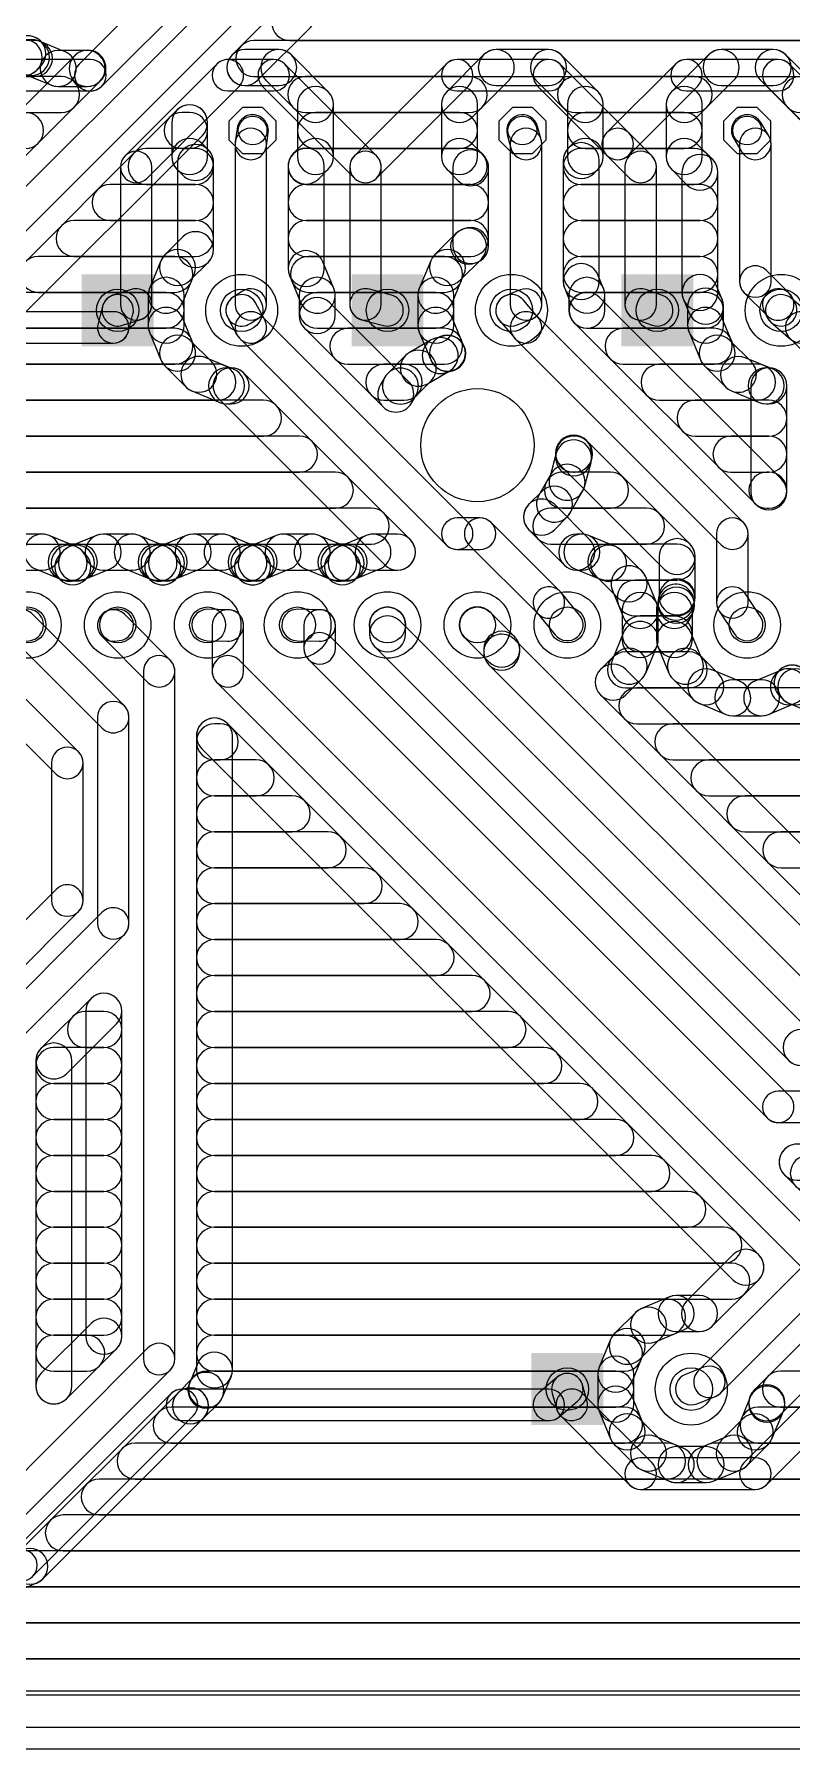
# Model space of a CAD drawing. Extents: x 0 to 108, y 0 to 85.
# Drawn here: x 56.06 to 77.46, y 0 to 48.44 of the extents above; entities that cross this region are included whole.
import ezdxf

# ---------------------------------------------------------------- set-up
doc = ezdxf.new("R2010")
doc.units = 0
for name, color, linetype in [('16', 174, 'CONTINUOUS'), ('17', 94, 'CONTINUOUS'), ('20', 178, 'CONTINUOUS'), ('44', 250, 'CONTINUOUS')]:
    doc.layers.add(name, color=color, linetype=linetype)

# ---------------------------------------------------------------- blocks, each defined once
blk = doc.blocks.new('ROUNDP')
blk.add_circle((0, 0), 0.5)
blk = doc.blocks.new('SQUAREP')
blk.add_solid([(-0.5, -0.5), (0.5, -0.5), (-0.5, 0.5), (0.5, 0.5)])
blk = doc.blocks.new('OCTAGONP')
blk.add_lwpolyline([(-0.5, -0.2071), (-0.5, 0.2071), (-0.2071, 0.5), (0.2071, 0.5), (0.5, 0.2071), (0.5, -0.2071), (0.2071, -0.5), (-0.2071, -0.5)], close=True)

msp = doc.modelspace()

# ---------------------------------------------------------------- linework, layer by layer
at = {"layer": '16'}
for points in [[(54.0734, 41.1385), (62.4935, 49.5586, 1), (61.8649, 50.1872), (53.4448, 41.7671, 1)], [(59.9218, 50.1872), (57.331, 47.5964, 1), (57.9596, 46.9678), (60.5504, 49.5586, 1)], [(62.3726, 47.1388), (63.8627, 48.6288, 1), (63.1443, 49.3473), (61.6542, 47.8572, 1)], [(63.2834, 48.26), (93.0021, 48.26, 1), (93.0021, 49.276), (63.2834, 49.276, 1)], [(57.218, 47.8393), (52.7528, 43.3741, 1), (53.4713, 42.6557), (57.9364, 47.1208, 1)], [(55.2136, 47.0033), (55.9698, 47.3165, 1), (55.581, 48.2551), (54.8248, 47.9419, 1)], [(55.6938, 47.244), (56.0662, 47.244, 1), (56.0662, 48.26), (55.6938, 48.26, 1)], [(56.1346, 47.4266), (56.2392, 47.5312, 1), (55.5208, 48.2496), (55.4162, 48.145, 1)], [(55.5208, 47.5312), (55.6254, 47.4266, 1), (56.3438, 48.145), (56.2392, 48.2496, 1)], [(55.7902, 47.3165), (56.5464, 47.0033, 1), (56.9352, 47.9419), (56.179, 48.2551, 1)], [(56.7408, 46.9646), (57.5592, 46.9646, 1), (57.5592, 47.9806), (56.7408, 47.9806, 1)], [(57.7537, 47.0033), (57.7717, 47.0107, 1), (57.3828, 47.9494), (57.3648, 47.9419, 1)], [(62.9665, 48.006), (62.0134, 48.006, 1), (62.0134, 46.99), (62.9665, 46.99, 1)], [(62.2674, 47.244), (93.0021, 47.244, 1), (93.0021, 48.26), (62.2674, 48.26, 1)], [(64.3672, 46.8157), (63.3257, 47.8572, 1), (62.6073, 47.1388), (63.6488, 46.0973, 1)], [(68.7543, 47.8572), (67.7128, 46.8157, 1), (68.4312, 46.0973), (69.4727, 47.1388, 1)], [(70.5865, 48.006), (69.1135, 48.006, 1), (69.1135, 46.99), (70.5865, 46.99, 1)], [(71.9872, 46.8157), (70.9457, 47.8572, 1), (70.2273, 47.1388), (71.2688, 46.0973, 1)], [(75.1043, 47.8572), (74.0628, 46.8157, 1), (74.7812, 46.0973), (75.8227, 47.1388, 1)], [(76.9365, 48.006), (75.4635, 48.006, 1), (75.4635, 46.99), (76.9365, 46.99, 1)], [(78.3372, 46.8157), (77.2957, 47.8572, 1), (76.5773, 47.1388), (77.6188, 46.0973, 1)], [(57.6453, 47.7266), (53.7591, 47.7266, 1), (53.7591, 46.8376), (57.6453, 46.8376, 1)], [(59.255, 44.377), (61.8458, 46.9678, 1), (61.2172, 47.5964), (58.6264, 45.0056, 1)], [(61.5315, 46.8376), (62.8269, 46.8376, 1), (62.8269, 47.7266), (61.5315, 47.7266, 1)], [(62.5126, 46.9678), (65.1034, 44.377, 1), (65.732, 45.0056), (63.1412, 47.5964, 1)], [(65.732, 44.377), (68.3228, 46.9678, 1), (67.6942, 47.5964), (65.1034, 45.0056, 1)], [(68.0085, 46.8376), (70.5993, 46.8376, 1), (70.5993, 47.7266), (68.0085, 47.7266, 1)], [(70.285, 46.9678), (72.2281, 45.0247, 1), (72.8567, 45.6533), (70.9136, 47.5964, 1)], [(72.8567, 45.0247), (74.7998, 46.9678, 1), (74.1712, 47.5964), (72.2281, 45.6533, 1)], [(74.4855, 46.8376), (77.0763, 46.8376, 1), (77.0763, 47.7266), (74.4855, 47.7266, 1)], [(76.762, 46.9678), (79.3528, 44.377, 1), (79.9814, 45.0056), (77.3906, 47.5964, 1)], [(47.5378, 46.228), (56.8332, 46.228, 1), (56.8332, 47.244), (47.5378, 47.244, 1)], [(63.7285, 46.228), (68.3515, 46.228, 1), (68.3515, 47.244), (63.7285, 47.244, 1)], [(71.3485, 46.228), (74.7015, 46.228, 1), (74.7015, 47.244), (71.3485, 47.244, 1)], [(77.6985, 46.228), (82.3215, 46.228, 1), (82.3215, 47.244), (77.6985, 47.244, 1)], [(64.516, 44.9835), (64.516, 46.4565, 1), (63.5, 46.4565), (63.5, 44.9835, 1)], [(67.564, 46.4565), (67.564, 44.9835, 1), (68.58, 44.9835), (68.58, 46.4565, 1)], [(72.136, 44.9835), (72.136, 46.4565, 1), (71.12, 46.4565), (71.12, 44.9835, 1)], [(73.914, 46.4565), (73.914, 44.9835, 1), (74.93, 44.9835), (74.93, 46.4565, 1)], [(51.8931, 45.212), (55.8172, 45.212, 1), (55.8172, 46.228), (51.8931, 46.228, 1)], [(55.4426, 40.2087), (60.8112, 45.5774, 1), (60.0928, 46.2958), (54.7242, 40.9272, 1)], [(60.2354, 45.212), (60.452, 45.212, 1), (60.452, 46.228), (60.2354, 46.228, 1)], [(59.944, 45.9366), (59.944, 44.9835, 1), (60.96, 44.9835), (60.96, 45.9366, 1)], [(62.6198, 45.2803), (62.6706, 45.6613, 1), (61.7894, 45.7787), (61.7386, 45.3977, 1)], [(64.008, 45.212), (68.072, 45.212, 1), (68.072, 46.228), (64.008, 46.228, 1)], [(70.3811, 45.4535), (70.2795, 45.8345, 1), (69.4205, 45.6055), (69.5221, 45.2245, 1)], [(71.628, 45.212), (74.422, 45.212, 1), (74.422, 46.228), (71.628, 46.228, 1)], [(76.8098, 45.5677), (76.5812, 45.9487, 1), (75.8188, 45.4913), (76.0474, 45.1103, 1)], [(62.6237, 40.8051), (62.6237, 45.339, 1), (61.7347, 45.339), (61.7347, 40.8051, 1)], [(70.3961, 40.8051), (70.3961, 45.339, 1), (69.5071, 45.339), (69.5071, 40.8051, 1)], [(72.2281, 45.0247), (72.8758, 44.377, 1), (73.5044, 45.0056), (72.8567, 45.6533, 1)], [(76.8731, 41.4528), (76.8731, 45.339, 1), (75.9841, 45.339), (75.9841, 41.4528, 1)], [(59.3852, 40.8051), (59.3852, 44.6913, 1), (58.4962, 44.6913), (58.4962, 40.8051, 1)], [(59.2194, 44.196), (60.6171, 44.196, 1), (60.6171, 45.212), (59.2194, 45.212, 1)], [(60.0928, 44.6243), (60.2579, 44.4592, 1), (60.9763, 45.1776), (60.8112, 45.3427, 1)], [(60.1091, 44.8184), (60.1091, 42.3545, 1), (61.1251, 42.3545), (61.1251, 44.8184, 1)], [(64.1005, 44.3576), (64.3672, 44.6243, 1), (63.6488, 45.3427), (63.3821, 45.076, 1)], [(64.2493, 41.8184), (64.2493, 44.7168, 1), (63.2333, 44.7168), (63.2333, 41.8184, 1)], [(63.7413, 44.196), (68.3515, 44.196, 1), (68.3515, 45.212), (63.7413, 45.212, 1)], [(64.9732, 44.6913), (64.9732, 40.8051, 1), (65.8622, 40.8051), (65.8622, 44.6913, 1)], [(67.7128, 44.6243), (68.0303, 44.3068, 1), (68.7487, 45.0252), (68.4312, 45.3427, 1)], [(67.8815, 44.666), (67.8815, 42.4728, 1), (68.8975, 42.4728), (68.8975, 44.666, 1)], [(71.8729, 44.51), (71.9872, 44.6243, 1), (71.2688, 45.3427), (71.1545, 45.2284, 1)], [(72.0217, 41.4504), (72.0217, 44.8692, 1), (71.0057, 44.8692), (71.0057, 41.4504, 1)], [(71.5137, 44.196), (74.7015, 44.196, 1), (74.7015, 45.212), (71.5137, 45.212, 1)], [(72.7456, 44.6913), (72.7456, 40.8051, 1), (73.6346, 40.8051), (73.6346, 44.6913, 1)], [(74.0628, 44.6243), (74.5073, 44.1798, 1), (75.2257, 44.8982), (74.7812, 45.3427, 1)], [(74.3585, 44.539), (74.3585, 41.1421, 1), (75.3745, 41.1421), (75.3745, 44.539, 1)], [(58.2034, 43.18), (60.6171, 43.18, 1), (60.6171, 44.196), (58.2034, 44.196, 1)], [(63.7413, 43.18), (68.3895, 43.18, 1), (68.3895, 44.196), (63.7413, 44.196, 1)], [(71.5137, 43.18), (74.8665, 43.18, 1), (74.8665, 44.196), (71.5137, 44.196, 1)], [(57.1874, 42.164), (60.6171, 42.164, 1), (60.6171, 43.18), (57.1874, 43.18, 1)], [(63.7413, 42.164), (68.3895, 42.164, 1), (68.3895, 43.18), (63.7413, 43.18, 1)], [(71.5137, 42.164), (74.8665, 42.164, 1), (74.8665, 43.18), (71.5137, 43.18, 1)], [(60.2579, 42.7137), (59.752, 42.2078, 1), (60.4704, 41.4894), (60.9763, 41.9953, 1)], [(67.9722, 42.808), (67.372, 42.2078, 1), (68.0904, 41.4894), (68.6906, 42.0896, 1)], [(68.1951, 42.9422), (68.137, 42.9181, 1), (68.5258, 41.9794), (68.5839, 42.0035, 1)], [(56.1714, 41.148), (60.0315, 41.148, 1), (60.0315, 42.164), (56.1714, 42.164, 1)], [(59.6419, 42.043), (59.3171, 41.2588, 1), (60.2557, 40.87), (60.5806, 41.6542, 1)], [(64.5229, 41.2588), (64.2106, 42.0128, 1), (63.272, 41.6239), (63.5843, 40.87, 1)], [(63.8085, 41.148), (67.6515, 41.148, 1), (67.6515, 42.164), (63.8085, 42.164, 1)], [(67.2619, 42.043), (66.9371, 41.2588, 1), (67.8757, 40.87), (68.2006, 41.6542, 1)], [(71.5137, 41.148), (74.8665, 41.148, 1), (74.8665, 42.164), (71.5137, 42.164, 1)], [(72.1429, 41.2588), (71.983, 41.6448, 1), (71.0444, 41.256), (71.2043, 40.87, 1)], [(77.3906, 41.1194), (76.7429, 41.7671, 1), (76.1143, 41.1385), (76.762, 40.4908, 1)], [(58.8064, 41.2288), (58.2857, 41.0637, 1), (58.5543, 40.2163), (59.075, 40.3814, 1)], [(59.2784, 41.0644), (59.2784, 40.2156, 1), (60.2944, 40.2156), (60.2944, 41.0644, 1)], [(61.9404, 41.18), (61.6812, 41.0149, 1), (62.1588, 40.2651), (62.418, 40.4302, 1)], [(64.5616, 40.4921), (64.5616, 41.0644, 1), (63.5456, 41.0644), (63.5456, 40.4921, 1)], [(65.3037, 40.3755), (65.926, 40.2104, 1), (66.154, 41.0696), (65.5317, 41.2347, 1)], [(66.8984, 41.0644), (66.8984, 40.2156, 1), (67.9144, 40.2156), (67.9144, 41.0644, 1)], [(69.7861, 41.2176), (69.3745, 41.0525, 1), (69.7055, 40.2275), (70.1171, 40.3926, 1)], [(72.1816, 40.6445), (72.1816, 41.0644, 1), (71.1656, 41.0644), (71.1656, 40.6445, 1)], [(73.0428, 40.3857), (73.5127, 40.2206, 1), (73.8073, 41.0594), (73.3374, 41.2245, 1)], [(74.3972, 40.9477), (74.5571, 40.5616, 1), (75.4957, 40.9505), (75.3358, 41.3365, 1)], [(74.5184, 40.756), (74.5184, 40.2156, 1), (75.5344, 40.2156), (75.5344, 40.756, 1)], [(76.6798, 40.6041), (76.7635, 40.439, 1), (77.5565, 40.841), (77.4728, 41.0061, 1)], [(55.1554, 40.132), (59.7864, 40.132, 1), (59.7864, 41.148), (55.1554, 41.148, 1)], [(58.7229, 40.0443), (58.8499, 40.5269, 1), (57.9901, 40.7531), (57.8631, 40.2705, 1)], [(59.3171, 40.0212), (59.6419, 39.237, 1), (60.5806, 39.6258), (60.2557, 40.41, 1)], [(62.5708, 40.3677), (62.3116, 40.8503, 1), (61.5284, 40.4297), (61.7876, 39.9471, 1)], [(64.0536, 40.132), (67.4064, 40.132, 1), (67.4064, 41.148), (64.0536, 41.148, 1)], [(66.6334, 38.6307), (64.4128, 40.8513, 1), (63.6944, 40.1329), (65.915, 37.9123, 1)], [(66.9371, 40.0212), (67.2619, 39.237, 1), (68.2006, 39.6258), (67.8757, 40.41, 1)], [(70.2898, 40.4458), (69.8782, 40.9284, 1), (69.2018, 40.3516), (69.6134, 39.869, 1)], [(77.1688, 35.8677), (72.0328, 41.0038, 1), (71.3144, 40.2853), (76.4504, 35.1493, 1)], [(71.6781, 40.132), (75.0264, 40.132, 1), (75.0264, 41.148), (71.6781, 41.148, 1)], [(74.5571, 40.0212), (74.8819, 39.237, 1), (75.8206, 39.6258), (75.4957, 40.41, 1)], [(78.013, 40.4951), (77.449, 40.9777, 1), (76.871, 40.3023), (77.435, 39.8197, 1)], [(53.7591, 39.7129), (58.293, 39.7129, 1), (58.293, 40.6019), (53.7591, 40.6019, 1)], [(61.8649, 39.8431), (67.6942, 34.0138, 1), (68.3228, 34.6424), (62.4935, 40.4717, 1)], [(69.6373, 39.8431), (75.4666, 34.0138, 1), (76.0952, 34.6424), (70.2659, 40.4717, 1)], [(77.4097, 39.8431), (78.0574, 39.1954, 1), (78.686, 39.824), (78.0383, 40.4717, 1)], [(53.4917, 39.116), (60.0314, 39.116, 1), (60.0314, 40.132), (53.4917, 40.132, 1)], [(59.752, 39.0722), (60.3522, 38.472, 1), (61.0706, 39.1904), (60.4704, 39.7906, 1)], [(64.9217, 39.116), (67.6514, 39.116, 1), (67.6514, 40.132), (64.9217, 40.132, 1)], [(67.277, 39.8023), (66.6574, 39.4446, 1), (67.1654, 38.5647), (67.785, 38.9225, 1)], [(67.6119, 39.91), (67.3996, 39.8531, 1), (67.6625, 38.8717), (67.8748, 38.9286, 1)], [(67.3721, 39.0722), (67.3842, 39.06, 1), (68.1025, 39.7785), (68.0904, 39.7907, 1)], [(72.6941, 39.116), (75.2714, 39.116, 1), (75.2714, 40.132), (72.6941, 40.132, 1)], [(74.992, 39.0722), (75.5922, 38.472, 1), (76.3106, 39.1904), (75.7104, 39.7906, 1)], [(60.517, 38.3619), (61.3012, 38.0371, 1), (61.69, 38.9757), (60.9058, 39.3006, 1)], [(66.5521, 39.3638), (66.0462, 38.8579, 1), (66.7646, 38.1394), (67.2706, 38.6454, 1)], [(75.757, 38.3619), (76.5412, 38.0371, 1), (76.93, 38.9757), (76.1458, 39.3006, 1)], [(52.4757, 38.1), (61.2503, 38.1, 1), (61.2503, 39.116), (52.4757, 39.116, 1)], [(61.4956, 37.9984), (61.6211, 37.9984, 1), (61.6211, 39.0144), (61.4956, 39.0144, 1)], [(61.2618, 38.1472), (65.9609, 33.4482, 1), (66.6793, 34.1666), (61.9803, 38.8656, 1)], [(65.9377, 38.1), (66.5147, 38.1, 1), (66.5147, 39.116), (65.9377, 39.116, 1)], [(65.9654, 38.7526), (65.8343, 38.5255, 1), (66.7142, 38.0175), (66.8453, 38.2446, 1)], [(73.7101, 38.1), (76.4903, 38.1, 1), (76.4903, 39.116), (73.7101, 39.116, 1)], [(76.7356, 37.9984), (76.8096, 37.9984, 1), (76.8096, 39.0144), (76.7356, 39.0144, 1)], [(76.3016, 38.5064), (76.3016, 35.5085, 1), (77.3176, 35.5085), (77.3176, 38.5064, 1)], [(51.4597, 37.084), (62.5355, 37.084, 1), (62.5355, 38.1), (51.4597, 38.1, 1)], [(74.7261, 37.084), (76.8096, 37.084, 1), (76.8096, 38.1), (74.7261, 38.1, 1)], [(50.4437, 36.068), (63.5515, 36.068, 1), (63.5515, 37.084), (50.4437, 37.084, 1)], [(71.6031, 35.6496), (71.7883, 36.3407, 1), (70.8069, 36.6037), (70.6217, 35.9125, 1)], [(71.8056, 36.4722), (71.8056, 36.6023, 1), (70.7896, 36.6023), (70.7896, 36.4722, 1)], [(70.9384, 36.2431), (73.8596, 33.3218, 1), (74.578, 34.0403), (71.6568, 36.9615, 1)], [(71.2976, 36.068), (71.3239, 36.068, 1), (71.3239, 37.084), (71.2976, 37.084, 1)], [(75.7421, 36.068), (76.8096, 36.068, 1), (76.8096, 37.084), (75.7421, 37.084, 1)], [(52.1471, 35.052), (64.5675, 35.052, 1), (64.5675, 36.068), (52.1471, 36.068, 1)], [(71.1946, 34.9074), (71.5523, 35.527, 1), (70.6725, 36.035), (70.3147, 35.4154, 1)], [(70.9848, 35.052), (72.3399, 35.052, 1), (72.3399, 36.068), (70.9848, 36.068, 1)], [(76.7581, 35.052), (76.8096, 35.052, 1), (76.8096, 36.068), (76.7581, 36.068, 1)], [(70.7526, 34.4409), (71.1138, 34.8021, 1), (70.3954, 35.5206), (70.0341, 35.1593, 1)], [(52.8762, 34.036), (65.5835, 34.036, 1), (65.5835, 35.052), (52.8762, 35.052, 1)], [(71.7452, 34.1666), (70.7526, 35.1593, 1), (70.0341, 34.4409), (71.0268, 33.4482, 1)], [(70.6494, 34.036), (73.3559, 34.036, 1), (73.3559, 35.052), (70.6494, 35.052, 1)], [(68.0085, 33.8836), (68.6562, 33.8836, 1), (68.6562, 34.7726), (68.0085, 34.7726, 1)], [(68.3419, 34.0138), (70.285, 32.0707, 1), (70.9136, 32.6993), (68.9705, 34.6424, 1)], [(75.3364, 34.3281), (75.3364, 32.385, 1), (76.2254, 32.385), (76.2254, 34.3281, 1)], [(56.2892, 34.3154), (55.4708, 34.3154, 1), (55.4708, 33.2994), (56.2892, 33.2994, 1)], [(57.2398, 33.9635), (56.4836, 34.2767, 1), (56.0948, 33.3381), (56.851, 33.0248, 1)], [(56.9638, 33.02), (57.3362, 33.02, 1), (57.3362, 34.036), (56.9638, 34.036, 1)], [(57.5092, 33.7488), (57.4046, 33.8534, 1), (56.6862, 33.135), (56.7908, 33.0304, 1)], [(56.8954, 33.8534), (56.7908, 33.7488, 1), (57.5092, 33.0304), (57.6138, 33.135, 1)], [(57.8164, 34.2767), (57.0602, 33.9635, 1), (57.449, 33.0248), (58.2052, 33.3381, 1)], [(58.8292, 34.3154), (58.0108, 34.3154, 1), (58.0108, 33.2994), (58.8292, 33.2994, 1)], [(59.7798, 33.9635), (59.0236, 34.2767, 1), (58.6348, 33.3381), (59.391, 33.0248, 1)], [(59.5038, 33.02), (59.8762, 33.02, 1), (59.8762, 34.036), (59.5038, 34.036, 1)], [(60.0492, 33.7488), (59.9446, 33.8534, 1), (59.2262, 33.135), (59.3308, 33.0304, 1)], [(59.4354, 33.8534), (59.3308, 33.7488, 1), (60.0492, 33.0304), (60.1538, 33.135, 1)], [(60.3564, 34.2767), (59.6002, 33.9635, 1), (59.989, 33.0248), (60.7452, 33.3381, 1)], [(61.3692, 34.3154), (60.5508, 34.3154, 1), (60.5508, 33.2994), (61.3692, 33.2994, 1)], [(62.3198, 33.9635), (61.5636, 34.2767, 1), (61.1748, 33.3381), (61.931, 33.0248, 1)], [(62.0438, 33.02), (62.4162, 33.02, 1), (62.4162, 34.036), (62.0438, 34.036, 1)], [(62.5892, 33.7488), (62.4846, 33.8534, 1), (61.7662, 33.135), (61.8708, 33.0304, 1)], [(61.9754, 33.8534), (61.8708, 33.7488, 1), (62.5892, 33.0304), (62.6938, 33.135, 1)], [(62.8964, 34.2767), (62.1402, 33.9635, 1), (62.529, 33.0248), (63.2852, 33.3381, 1)], [(63.9092, 34.3154), (63.0908, 34.3154, 1), (63.0908, 33.2994), (63.9092, 33.2994, 1)], [(64.8598, 33.9635), (64.1036, 34.2767, 1), (63.7148, 33.3381), (64.471, 33.0248, 1)], [(64.5838, 33.02), (64.9562, 33.02, 1), (64.9562, 34.036), (64.5838, 34.036, 1)], [(65.1292, 33.7488), (65.0246, 33.8534, 1), (64.3062, 33.135), (64.4108, 33.0304, 1)], [(64.5154, 33.8534), (64.4108, 33.7488, 1), (65.1292, 33.0304), (65.2338, 33.135, 1)], [(65.4364, 34.2767), (64.6802, 33.9635, 1), (65.069, 33.0248), (65.8252, 33.3381, 1)], [(66.3201, 34.3154), (65.6308, 34.3154, 1), (65.6308, 33.2994), (66.3201, 33.2994, 1)], [(71.5292, 34.3154), (71.386, 34.3154, 1), (71.386, 33.2994), (71.5292, 33.2994, 1)], [(72.4798, 33.9635), (71.7236, 34.2767, 1), (71.3348, 33.3381), (72.091, 33.0248, 1)], [(72.2038, 33.02), (74.2188, 33.02, 1), (74.2188, 34.036), (72.2038, 34.036, 1)], [(73.2234, 33.2746), (72.6446, 33.8534, 1), (71.9262, 33.135), (72.505, 32.5562, 1)], [(73.7108, 33.6811), (73.7108, 32.5433, 1), (74.7268, 32.5433), (74.7268, 33.6811, 1)], [(73.6467, 32.3536), (73.3335, 33.1098, 1), (72.3948, 32.721), (72.7081, 31.9648, 1)], [(73.0313, 32.004), (74.2124, 32.004, 1), (74.2124, 33.02), (73.0313, 33.02, 1)], [(73.7211, 32.6453), (73.6906, 32.496, 1), (74.6859, 32.2921), (74.7165, 32.4414, 1)], [(70.2556, 32.1032), (70.7763, 31.4682, 1), (71.4637, 32.0318), (70.943, 32.6668, 1)], [(73.6854, 31.3408), (73.6854, 32.1592, 1), (72.6694, 32.1592), (72.6694, 31.3408, 1)], [(73.7353, 32.5034), (73.6733, 32.3536, 1), (74.6119, 31.9648), (74.674, 32.1146, 1)], [(73.6346, 32.1592), (73.6346, 31.3408, 1), (74.6506, 31.3408), (74.6506, 32.1592, 1)], [(73.6894, 32.2978), (73.7058, 32.2127, 1), (74.7034, 32.4053), (74.687, 32.4903, 1)], [(75.4099, 32.1402), (75.829, 31.5052, 1), (76.571, 31.9948), (76.1519, 32.6298, 1)], [(52.7971, 31.423), (56.6833, 27.5368, 1), (57.3119, 28.1654), (53.4257, 32.0516, 1)], [(55.7339, 31.2939), (55.9117, 31.3066, 1), (55.8483, 32.1934), (55.6705, 32.1807, 1)], [(55.3879, 31.423), (57.9787, 28.8322, 1), (58.6073, 29.4608), (56.0165, 32.0516, 1)], [(58.3372, 31.295), (58.4642, 31.3077, 1), (58.3758, 32.1923), (58.2488, 32.1796, 1)], [(57.9787, 31.423), (59.2741, 30.1276, 1), (59.9027, 30.7562), (58.6073, 32.0516, 1)], [(61.5414, 32.1817), (60.9699, 32.1944, 1), (60.9501, 31.3056), (61.5216, 31.2929, 1)], [(61.976, 30.4419), (61.976, 31.7373, 1), (61.087, 31.7373), (61.087, 30.4419, 1)], [(64.1314, 32.1817), (63.5091, 32.1944, 1), (63.4909, 31.3056), (64.1132, 31.2929, 1)], [(64.5668, 31.0896), (64.5668, 31.7373, 1), (63.6778, 31.7373), (63.6778, 31.0896, 1)], [(66.548, 31.496), (66.548, 31.75, 1), (65.532, 31.75), (65.532, 31.496, 1)], [(78.0832, 20.1712), (66.3992, 31.8552, 1), (65.6808, 31.1368), (77.3648, 19.4528, 1)], [(69.625, 31.4234), (68.9392, 32.1092, 1), (68.2208, 31.3908), (68.9066, 30.705, 1)], [(73.1774, 30.988), (74.1426, 30.988, 1), (74.1426, 32.004), (73.1774, 32.004, 1)], [(77.3906, 18.4499), (64.4366, 31.4039, 1), (63.808, 30.7753), (76.762, 17.8213, 1)], [(69.7738, 30.982), (69.7738, 31.0642, 1), (68.7578, 31.0642), (68.7578, 30.982, 1)], [(79.017, 21.9492), (69.625, 31.3412, 1), (68.9066, 30.6228), (78.2986, 21.2308, 1)], [(73.3335, 30.3902), (73.6467, 31.1464, 1), (72.7081, 31.5352), (72.3948, 30.779, 1)], [(73.6733, 31.1464), (73.9865, 30.3902, 1), (74.9251, 30.779), (74.6119, 31.5352, 1)], [(72.7724, 29.7743), (73.2234, 30.2254, 1), (72.505, 30.9438), (72.0539, 30.4928, 1)], [(74.0966, 30.2254), (74.6754, 29.6466, 1), (75.3938, 30.365), (74.815, 30.9438, 1)], [(59.1439, 30.4419), (59.1439, 11.0109, 1), (60.0329, 11.0109), (60.0329, 30.4419, 1)], [(78.686, 13.916), (61.8458, 30.7562, 1), (61.2172, 30.1276), (78.0574, 13.2874, 1)], [(79.6903, 23.5748), (72.7724, 30.4928, 1), (72.0539, 29.7743), (78.9719, 22.8564, 1)], [(72.7596, 29.972), (74.5604, 29.972, 1), (74.5604, 30.988), (72.7596, 30.988, 1)], [(77.7246, 29.6466), (77.8292, 29.7512, 1), (77.1108, 30.4696), (77.0062, 30.365, 1)], [(77.1108, 29.7512), (77.2154, 29.6466, 1), (77.9338, 30.365), (77.8292, 30.4696, 1)], [(74.8402, 29.5365), (75.5964, 29.2233, 1), (75.9852, 30.1619), (75.229, 30.4751, 1)], [(75.7908, 29.1846), (76.6092, 29.1846, 1), (76.6092, 30.2006), (75.7908, 30.2006, 1)], [(76.8036, 29.2233), (77.5598, 29.5365, 1), (77.171, 30.4751), (76.4148, 30.1619, 1)], [(77.3802, 29.5365), (78.1364, 29.2233, 1), (78.5252, 30.1619), (77.769, 30.4751, 1)], [(57.8485, 29.1465), (57.8485, 23.3172, 1), (58.7375, 23.3172), (58.7375, 29.1465, 1)], [(73.0827, 28.956), (92.6726, 28.956, 1), (92.6726, 29.972), (73.0827, 29.972, 1)], [(61.6585, 10.7002), (61.6585, 28.6138, 1), (60.6425, 28.6138), (60.6425, 10.7002, 1)], [(60.7913, 28.2546), (75.8033, 13.2425, 1), (76.5218, 13.9609), (61.5097, 28.973, 1)], [(61.1505, 27.94), (61.3163, 27.94, 1), (61.3163, 28.956), (61.1505, 28.956, 1)], [(74.0987, 27.94), (91.6566, 27.94, 1), (91.6566, 28.956), (74.0987, 28.956, 1)], [(56.5531, 27.8511), (56.5531, 23.9649, 1), (57.4421, 23.9649), (57.4421, 27.8511, 1)], [(61.1505, 26.924), (62.3323, 26.924, 1), (62.3323, 27.94), (61.1505, 27.94, 1)], [(75.1147, 26.924), (90.6406, 26.924, 1), (90.6406, 27.94), (75.1147, 27.94, 1)], [(61.1505, 25.908), (63.3483, 25.908, 1), (63.3483, 26.924), (61.1505, 26.924, 1)], [(76.1307, 25.908), (89.6246, 25.908, 1), (89.6246, 26.924), (76.1307, 26.924, 1)], [(61.1505, 24.892), (64.3643, 24.892, 1), (64.3643, 25.908), (61.1505, 25.908, 1)], [(77.1467, 24.892), (81.3055, 24.892, 1), (81.3055, 25.908), (77.1467, 25.908, 1)], [(61.1505, 23.876), (65.3803, 23.876, 1), (65.3803, 24.892), (61.1505, 24.892, 1)], [(56.6833, 24.2792), (54.7402, 22.3361, 1), (55.3688, 21.7075), (57.3119, 23.6506, 1)], [(57.9787, 23.6315), (54.7402, 20.393, 1), (55.3688, 19.7644), (58.6073, 23.0029, 1)], [(61.1505, 22.86), (66.3963, 22.86, 1), (66.3963, 23.876), (61.1505, 23.876, 1)], [(61.1505, 21.844), (67.4123, 21.844, 1), (67.4123, 22.86), (61.1505, 22.86, 1)], [(61.1505, 20.828), (68.4283, 20.828, 1), (68.4283, 21.844), (61.1505, 21.844, 1)], [(56.9758, 19.0724), (58.3855, 20.4822, 1), (57.6671, 21.2006), (56.2574, 19.7909, 1)], [(57.5183, 20.8414), (57.5183, 11.6579, 1), (58.5343, 11.6579), (58.5343, 20.8414, 1)], [(57.5049, 19.812), (58.0263, 19.812, 1), (58.0263, 20.828), (57.5049, 20.828, 1)], [(61.1505, 19.812), (69.4443, 19.812, 1), (69.4443, 20.828), (61.1505, 20.828, 1)], [(57.1246, 10.2482), (57.1246, 19.4317, 1), (56.1086, 19.4317), (56.1086, 10.2482, 1)], [(84.328, 20.32), (77.724, 20.32, 1), (77.724, 19.304), (84.328, 19.304, 1)], [(56.6166, 18.796), (58.0263, 18.796, 1), (58.0263, 19.812), (56.6166, 19.812, 1)], [(61.1505, 18.796), (70.4603, 18.796, 1), (70.4603, 19.812), (61.1505, 19.812, 1)], [(56.6166, 17.78), (58.0263, 17.78, 1), (58.0263, 18.796), (56.6166, 18.796, 1)], [(61.1505, 17.78), (71.4763, 17.78, 1), (71.4763, 18.796), (61.1505, 18.796, 1)], [(83.5533, 18.5801), (77.0763, 18.5801, 1), (77.0763, 17.6911), (83.5533, 17.6911, 1)], [(56.6166, 16.764), (58.0263, 16.764, 1), (58.0263, 17.78), (56.6166, 17.78, 1)], [(61.1505, 16.764), (72.4923, 16.764, 1), (72.4923, 17.78), (61.1505, 17.78, 1)], [(78.7309, 16.17), (77.9682, 16.9327, 1), (77.2498, 16.2143), (78.0125, 15.4516, 1)], [(77.609, 16.0655), (79.1344, 16.0655, 1), (79.1344, 17.0815), (77.609, 17.0815, 1)], [(56.6166, 15.748), (58.0263, 15.748, 1), (58.0263, 16.764), (56.6166, 16.764, 1)], [(61.1505, 15.748), (73.5083, 15.748, 1), (73.5083, 16.764), (61.1505, 16.764, 1)], [(77.9265, 15.748), (78.8169, 15.748, 1), (78.8169, 16.764), (77.9265, 16.764, 1)], [(56.6166, 14.732), (58.0263, 14.732, 1), (58.0263, 15.748), (56.6166, 15.748, 1)], [(61.1505, 14.732), (74.5243, 14.732, 1), (74.5243, 15.748), (61.1505, 15.748, 1)], [(56.6166, 13.716), (58.0263, 13.716, 1), (58.0263, 14.732), (56.6166, 14.732, 1)], [(61.1505, 13.716), (75.5403, 13.716, 1), (75.5403, 14.732), (61.1505, 14.732, 1)], [(75.8033, 13.9609), (74.4952, 12.6528, 1), (75.2137, 11.9344), (76.5218, 13.2425, 1)], [(56.6166, 12.7), (58.0263, 12.7, 1), (58.0263, 13.716), (56.6166, 13.716, 1)], [(61.1505, 12.7), (75.7689, 12.7, 1), (75.7689, 13.716), (61.1505, 13.716, 1)], [(75.4475, 10.0489), (78.686, 13.2874, 1), (78.0574, 13.916), (74.8189, 10.6775, 1)], [(56.6166, 11.684), (58.0263, 11.684, 1), (58.0263, 12.7), (56.6166, 12.7, 1)], [(61.1505, 11.684), (73.9503, 11.684, 1), (73.9503, 12.7), (61.1505, 12.7, 1)], [(74.0012, 12.7629), (73.217, 12.4381, 1), (73.6058, 11.4994), (74.39, 11.8243, 1)], [(74.8545, 12.8016), (74.1956, 12.8016, 1), (74.1956, 11.7856), (74.8545, 11.7856, 1)], [(77.1128, 9.4152), (79.6158, 11.9182, 1), (78.8973, 12.6366), (76.3944, 10.1337, 1)], [(57.6671, 12.0172), (56.2574, 10.6074, 1), (56.9758, 9.889), (58.3855, 11.2987, 1)], [(73.0522, 12.328), (72.452, 11.7278, 1), (73.1704, 11.0094), (73.7706, 11.6096, 1)], [(56.6166, 10.668), (57.5444, 10.668, 1), (57.5444, 11.684), (56.6166, 11.684, 1)], [(61.1505, 10.668), (72.7315, 10.668, 1), (72.7315, 11.684), (61.1505, 11.684, 1)], [(72.3419, 11.563), (72.0171, 10.7788, 1), (72.9557, 10.39), (73.2806, 11.1742, 1)], [(59.2741, 11.3252), (54.7402, 6.7913, 1), (55.3688, 6.1627), (59.9027, 10.6966, 1)], [(61.382, 9.9316), (61.6198, 10.5058, 1), (60.6812, 10.8946), (60.4434, 10.3204, 1)], [(60.9267, 9.652), (72.4864, 9.652, 1), (72.4864, 10.668), (60.9267, 10.668, 1)], [(71.9784, 10.5844), (71.9784, 9.7356, 1), (72.9944, 9.7356), (72.9944, 10.5844, 1)], [(74.9696, 10.7765), (74.4564, 10.5733, 1), (74.7836, 9.7467), (75.2968, 9.9499, 1)], [(77.1391, 9.652), (80.1064, 9.652, 1), (80.1064, 10.668), (77.1391, 10.668, 1)], [(56.2986, 4.7935), (60.8325, 9.3274, 1), (60.114, 10.0458), (55.5801, 5.5119, 1)], [(60.8325, 9.3274), (61.2719, 9.7668, 1), (60.5535, 10.4853), (60.114, 10.0458, 1)], [(60.4733, 9.1786), (60.4733, 9.1786, 1), (60.4733, 10.1946), (60.4733, 10.1946, 1)], [(70.8879, 9.3774), (71.4086, 9.8219, 1), (70.8314, 10.4981), (70.3107, 10.0536, 1)], [(71.6744, 9.8376), (71.5474, 10.2821, 1), (70.6926, 10.0379), (70.8196, 9.5934, 1)], [(72.0171, 9.5412), (72.3419, 8.757, 1), (73.2806, 9.1458), (72.9557, 9.93, 1)], [(76.8981, 8.757), (77.2229, 9.5412, 1), (76.2843, 9.93), (75.9594, 9.1458, 1)], [(77.2616, 9.7356), (77.2616, 9.7745, 1), (76.2456, 9.7745), (76.2456, 9.7356, 1)], [(56.0165, 4.8673), (60.5504, 9.4012, 1), (59.9218, 10.0298), (55.3879, 5.4959, 1)], [(60.2361, 9.271), (70.5993, 9.271, 1), (70.5993, 10.16), (60.2361, 10.16, 1)], [(73.5044, 8.0867), (71.5613, 10.0298, 1), (70.9327, 9.4012), (72.8758, 7.4581, 1)], [(78.0574, 10.0298), (76.1143, 8.0867, 1), (76.7429, 7.4581), (78.686, 9.4012, 1)], [(59.9306, 8.636), (72.7314, 8.636, 1), (72.7314, 9.652), (59.9306, 9.652, 1)], [(72.452, 8.5922), (73.0522, 7.992, 1), (73.7706, 8.7104), (73.1704, 9.3106, 1)], [(76.1878, 7.992), (76.788, 8.5922, 1), (76.0696, 9.3106), (75.4694, 8.7104, 1)], [(76.5085, 8.636), (80.3514, 8.636, 1), (80.3514, 9.652), (76.5085, 9.652, 1)], [(73.217, 7.8819), (74.0012, 7.5571, 1), (74.39, 8.4957), (73.6058, 8.8206, 1)], [(75.2388, 7.5571), (76.023, 7.8819, 1), (75.6342, 8.8206), (74.85, 8.4957, 1)], [(58.9146, 7.62), (73.9503, 7.62, 1), (73.9503, 8.636), (58.9146, 8.636, 1)], [(74.1956, 7.5184), (75.0444, 7.5184, 1), (75.0444, 8.5344), (74.1956, 8.5344, 1)], [(75.2897, 7.62), (81.5703, 7.62, 1), (81.5703, 8.636), (75.2897, 8.636, 1)], [(76.4286, 8.2169), (73.1901, 8.2169, 1), (73.1901, 7.3279), (76.4286, 7.3279, 1)], [(57.8986, 6.604), (106.5024, 6.604, 1), (106.5024, 7.62), (57.8986, 7.62, 1)], [(56.8826, 5.588), (106.5024, 5.588, 1), (106.5024, 6.604), (56.8826, 6.604, 1)], [(53.1114, 4.7371), (55.7022, 4.7371, 1), (55.7022, 5.6261), (53.1114, 5.6261, 1)], [(55.5596, 4.4456), (56.1338, 4.6834, 1), (55.745, 5.622), (55.1708, 5.3842, 1)], [(55.7638, 4.572), (106.5024, 4.572, 1), (106.5024, 5.588), (55.7638, 5.588, 1)], [(1.1176, 3.556), (106.5024, 3.556, 1), (106.5024, 4.572), (1.1176, 4.572, 1)], [(1.1176, 2.54), (106.5024, 2.54, 1), (106.5024, 3.556), (1.1176, 3.556, 1)], [(1.1176, 1.524), (106.5024, 1.524, 1), (106.5024, 2.54), (1.1176, 2.54, 1)], [(106.5024, 1.6256), (1.1176, 1.6256, 1), (1.1176, 0.6096), (106.5024, 0.6096, 1)]]:
    msp.add_lwpolyline(points, format="xyb", close=True, dxfattribs=at)
at = {"layer": '20'}
msp.add_line((0, 0), (107.62, 0), dxfattribs=at)
msp.add_circle((68.58, 36.83), 1.6, dxfattribs=at)
at = {"layer": '44'}
for centre, radius in [((62.23, 45.72), 0.4064), ((69.85, 45.72), 0.4064), ((76.2, 45.72), 0.4064), ((58.42, 40.64), 0.6), ((61.92, 40.64), 0.6), ((66.04, 40.64), 0.6), ((69.54, 40.64), 0.6), ((73.66, 40.64), 0.6), ((77.16, 40.64), 0.6), ((55.88, 31.75), 0.508), ((58.42, 31.75), 0.508), ((60.96, 31.75), 0.508), ((63.5, 31.75), 0.508), ((66.04, 31.75), 0.508), ((68.58, 31.75), 0.508), ((71.12, 31.75), 0.508), ((76.2, 31.75), 0.508), ((71.12, 10.16), 0.6), ((74.62, 10.16), 0.6)]:
    msp.add_circle(centre, radius, dxfattribs=at)

# ---------------------------------------------------------------- block references
at = {"layer": '17'}
for name, p, xscale, yscale, rotation in [('OCTAGONP', (62.23, 45.72), 1.3208, 1.3208, 270), ('OCTAGONP', (69.85, 45.72), 1.3208, 1.3208, 270), ('OCTAGONP', (76.2, 45.72), 1.3208, 1.3208, 270), ('ROUNDP', (55.88, 31.75), 1.8796, 1.8796, 90), ('ROUNDP', (58.42, 31.75), 1.8796, 1.8796, 90), ('ROUNDP', (60.96, 31.75), 1.8796, 1.8796, 90), ('ROUNDP', (63.5, 31.75), 1.8796, 1.8796, 90), ('ROUNDP', (66.04, 31.75), 1.8796, 1.8796, 90), ('ROUNDP', (68.58, 31.75), 1.8796, 1.8796, 90), ('ROUNDP', (71.12, 31.75), 1.8796, 1.8796, 90), ('ROUNDP', (76.2, 31.75), 1.8796, 1.8796, 90)]:
    msp.add_blockref(name, p, dxfattribs=dict(at, xscale=xscale, yscale=yscale, rotation=rotation))
at = {"layer": '17', "xscale": 2.032, "yscale": 2.032}
for name, p in [('SQUAREP', (58.42, 40.64)), ('ROUNDP', (61.92, 40.64)), ('SQUAREP', (66.04, 40.64)), ('ROUNDP', (69.54, 40.64)), ('SQUAREP', (73.66, 40.64)), ('ROUNDP', (77.16, 40.64)), ('SQUAREP', (71.12, 10.16)), ('ROUNDP', (74.62, 10.16))]:
    msp.add_blockref(name, p, dxfattribs=at)

doc.saveas('drawing.dxf')
